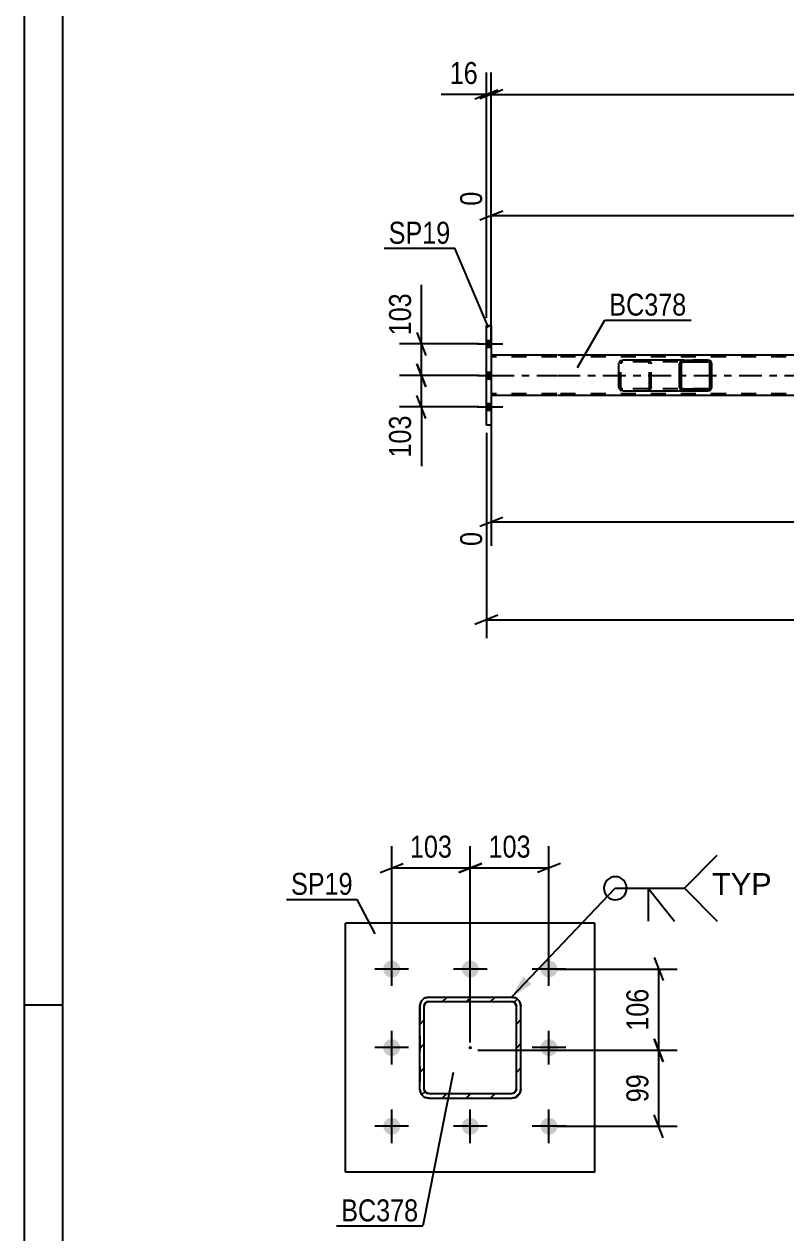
# Model space of a CAD drawing. Header units: millimetres. Extents: x 0 to 841, y 0 to 594.
# Drawn here: x 0 to 99.3, y 119.3 to 276.9 of the extents above; entities that cross this region are included whole.
import ezdxf

# ---------------------------------------------------------------- set-up
doc = ezdxf.new("R2010")
doc.units = ezdxf.units.MM
doc.linetypes.add('DXK_LINE_DOT2', pattern=[3.9198, 1.9599, -1.9599])
doc.linetypes.add('DXK_LINE_DOT3', pattern=[5.9187, 2.979, -0.9799, 0.9799, -0.9799])
doc.styles.add('Arial', font='ARIAL.TTF', dxfattribs={"height": 0.2})
doc.styles.add('Arial Narrow', font='ARIALN.TTF', dxfattribs={"height": 0.2})

# ---------------------------------------------------------------- blocks, each defined once
blk = doc.blocks.new('Unknown-122573578-1135 - 10973')
at = {"color": 5, "linetype": 'Continuous'}
for p, q in [((0, 594), (0, 0)), ((5, 589), (5, 5)), ((5, 149), (0, 149))]:
    blk.add_line(p, q, dxfattribs=at)
blk = doc.blocks.new('Part-122573578-5045 - 4939')
at = {"color": 2, "linetype": 'Continuous'}
for p, q in [((60.25, 237.6), (60.89, 237.6)), ((60.25, 224.6), (60.25, 237.6)), ((60.89, 237.6), (60.89, 224.6)), ((60.89, 224.6), (60.25, 224.6))]:
    blk.add_line(p, q, dxfattribs=at)
blk = doc.blocks.new('Part-122573578-5048 - 4939')
at = {"linetype": 'Continuous'}
h = blk.add_hatch(dxfattribs=at)
h.set_pattern_fill('', scale=0.7, style=0, pattern_type=0)
h.set_pattern_definition([(45, (89.602, 232.8012), (-1.57154, 1.57154), [])])
h.paths.add_polyline_path([(89.64, 232.62), (89.6, 232.8), (89.49, 232.96), (89.33, 233.06), (89.13, 233.1), (85.92, 233.1), (85.72, 233.06), (85.56, 232.96), (85.45, 232.8), (85.41, 232.62), (85.41, 229.58), (85.45, 229.39), (85.56, 229.24), (85.72, 229.13), (85.92, 229.1), (89.13, 229.1), (89.33, 229.13), (89.49, 229.24), (89.6, 229.39), (89.64, 229.58)])
h.paths.add_polyline_path([(89.37, 229.49), (89.31, 229.41), (89.23, 229.36), (89.13, 229.34), (85.92, 229.34), (85.82, 229.36), (85.74, 229.41), (85.68, 229.49), (85.66, 229.58), (85.66, 232.62), (85.68, 232.71), (85.74, 232.79), (85.82, 232.84), (85.92, 232.86), (89.13, 232.86), (89.23, 232.84), (89.31, 232.79), (89.37, 232.71), (89.39, 232.62), (89.39, 229.58)])
at = {"color": 2, "linetype": 'Continuous'}
for p, q in [((77.51, 232.62), (77.55, 232.8)), ((77.51, 229.58), (77.51, 232.62)), ((77.83, 233.06), (78.02, 233.1)), ((85.92, 233.1), (78.02, 233.1)), ((85.45, 232.8), (85.41, 232.62)), ((85.41, 229.58), (85.41, 232.62)), ((85.66, 232.62), (85.68, 232.71)), ((85.66, 229.58), (85.66, 232.62)), ((85.68, 232.71), (85.74, 232.79)), ((85.92, 233.1), (85.72, 233.06)), ((85.74, 232.79), (85.82, 232.84)), ((85.82, 232.84), (85.92, 232.86)), ((85.92, 233.1), (89.13, 233.1)), ((85.92, 232.86), (89.13, 232.86)), ((89.33, 233.06), (89.13, 233.1)), ((89.13, 232.86), (89.23, 232.84)), ((89.23, 232.84), (89.31, 232.79)), ((89.31, 232.79), (89.37, 232.71)), ((89.37, 232.71), (89.39, 232.62)), ((89.39, 229.58), (89.39, 232.62)), ((89.64, 232.62), (89.6, 232.8)), ((89.64, 229.58), (89.64, 232.62)), ((77.55, 229.39), (77.51, 229.58)), ((78.02, 229.1), (77.83, 229.13)), ((78.02, 229.1), (85.92, 229.1)), ((85.41, 229.58), (85.45, 229.39)), ((85.68, 229.49), (85.66, 229.58)), ((85.74, 229.41), (85.68, 229.49)), ((85.72, 229.13), (85.92, 229.1)), ((85.82, 229.36), (85.74, 229.41)), ((85.92, 229.34), (85.82, 229.36)), ((85.92, 229.34), (89.13, 229.34)), ((85.92, 229.1), (89.13, 229.1)), ((89.23, 229.36), (89.13, 229.34)), ((89.13, 229.1), (89.33, 229.13)), ((89.31, 229.41), (89.23, 229.36)), ((89.37, 229.49), (89.31, 229.41)), ((89.39, 229.58), (89.37, 229.49)), ((89.6, 229.39), (89.64, 229.58))]:
    blk.add_line(p, q, dxfattribs=at)
at = {"color": 7, "linetype": 'DXK_LINE_DOT2'}
for p, q in [((77.79, 232.71), (77.77, 232.62)), ((77.77, 229.58), (77.77, 232.62)), ((77.84, 232.79), (77.79, 232.71)), ((77.92, 232.84), (77.84, 232.79)), ((78.02, 232.86), (77.92, 232.84)), ((89.13, 232.86), (78.02, 232.86)), ((81.24, 233.1), (81.43, 233.06)), ((81.33, 232.84), (81.24, 232.86)), ((81.42, 232.79), (81.33, 232.84)), ((81.47, 232.71), (81.42, 232.79)), ((81.49, 232.62), (81.47, 232.71)), ((81.49, 229.58), (81.49, 232.62)), ((81.7, 232.8), (81.74, 232.62)), ((81.74, 229.58), (81.74, 232.62)), ((89.13, 233.1), (85.92, 233.1)), ((77.77, 229.58), (77.79, 229.49)), ((77.79, 229.49), (77.84, 229.41)), ((77.84, 229.41), (77.92, 229.36)), ((77.92, 229.36), (78.02, 229.34)), ((89.13, 229.34), (78.02, 229.34)), ((81.24, 229.34), (81.33, 229.36)), ((81.43, 229.13), (81.24, 229.1)), ((81.33, 229.36), (81.42, 229.41)), ((81.42, 229.41), (81.47, 229.49)), ((81.47, 229.49), (81.49, 229.58)), ((81.74, 229.58), (81.7, 229.39)), ((85.92, 229.1), (89.13, 229.1))]:
    blk.add_line(p, q, dxfattribs=at)
at = {"color": 2, "linetype": 'Continuous'}
for centre, start, end in [((78, 232.6), 110.9282, 155.8647), ((85.9, 232.6), 110.9282, 155.8647), ((89.15, 232.6), 24.1353, 69.0718), ((78, 229.6), 204.1353, 249.0718), ((85.9, 229.6), 204.1353, 249.0718), ((89.15, 229.6), 290.9282, 335.8647)]:
    blk.add_arc(centre, 0.495, start, end, dxfattribs=at)
at = {"color": 7, "linetype": 'DXK_LINE_DOT2'}
for centre, start, end in [((81.25, 232.6), 24.1353, 69.0718), ((81.25, 229.6), 290.9282, 335.8647)]:
    blk.add_arc(centre, 0.495, start, end, dxfattribs=at)
blk = doc.blocks.new('Part-122573578-5116 - 4939')
at = {"color": 2, "linetype": 'Continuous'}
for p, q in [((69.41, 233.74), (60.89, 233.74)), ((160.22, 233.74), (69.51, 233.74)), ((69.41, 228.46), (60.89, 228.46)), ((160.22, 228.46), (69.51, 228.46))]:
    blk.add_line(p, q, dxfattribs=at)
at = {"color": 7, "linetype": 'DXK_LINE_DOT2'}
for p, q in [((60.89, 233.74), (60.89, 228.46)), ((69.41, 233.5), (60.89, 233.5)), ((722.57, 233.5), (69.51, 233.5)), ((69.41, 228.7), (60.89, 228.7)), ((722.57, 228.7), (69.51, 228.7))]:
    blk.add_line(p, q, dxfattribs=at)
at = {"color": 7, "linetype": 'DXK_LINE_DOT3'}
for p, q in [((60.89, 231.1), (69.41, 231.1)), ((69.51, 231.1), (722.57, 231.1))]:
    blk.add_line(p, q, dxfattribs=at)
blk = doc.blocks.new('Bolt-122573578-5166 - 4939')
at = {"linetype": 'Continuous'}
for points in [[(60.89, 234.76), (60.89, 235.64), (60.25, 235.64), (60.25, 234.76)], [(60.89, 234.76), (60.89, 235.64), (60.25, 235.64), (60.25, 234.76)], [(60.89, 234.76), (60.89, 235.64), (60.25, 235.64), (60.25, 234.76)], [(60.89, 230.66), (60.89, 231.54), (60.25, 231.54), (60.25, 230.66)], [(60.89, 230.66), (60.89, 231.54), (60.25, 231.54), (60.25, 230.66)], [(60.89, 226.56), (60.89, 227.44), (60.25, 227.44), (60.25, 226.56)], [(60.89, 226.56), (60.89, 227.44), (60.25, 227.44), (60.25, 226.56)], [(60.89, 226.56), (60.89, 227.44), (60.25, 227.44), (60.25, 226.56)]]:
    blk.add_hatch(color=1, dxfattribs=at).paths.add_polyline_path(points)
at = {"color": 1, "linetype": 'Continuous'}
for p, q in [((59.09, 235.2), (62.41, 235.2)), ((59.09, 235.2), (62.41, 235.2)), ((59.09, 235.2), (62.41, 235.2)), ((60.25, 235.64), (60.89, 235.64)), ((60.25, 235.64), (60.89, 235.64)), ((60.25, 235.64), (60.89, 235.64)), ((60.25, 234.76), (60.89, 234.76)), ((60.25, 234.76), (60.89, 234.76)), ((60.25, 234.76), (60.89, 234.76)), ((59.09, 231.1), (62.41, 231.1)), ((59.09, 231.1), (62.41, 231.1)), ((60.25, 231.54), (60.89, 231.54)), ((60.25, 231.54), (60.89, 231.54)), ((60.25, 230.66), (60.89, 230.66)), ((60.25, 230.66), (60.89, 230.66)), ((59.09, 227), (62.41, 227)), ((59.09, 227), (62.41, 227)), ((59.09, 227), (62.41, 227)), ((60.25, 227.44), (60.89, 227.44)), ((60.25, 227.44), (60.89, 227.44)), ((60.25, 227.44), (60.89, 227.44)), ((60.25, 226.56), (60.89, 226.56)), ((60.25, 226.56), (60.89, 226.56)), ((60.25, 226.56), (60.89, 226.56))]:
    blk.add_line(p, q, dxfattribs=at)
blk = doc.blocks.new('Bolt-122573578-6295 - 6261')
at = {"linetype": 'Continuous'}
for points in [[(47.9, 152.59, -1), (47.9, 154.79, -1)], [(58.15, 152.59, -1), (58.15, 154.79, -1)], [(68.4, 152.59, -1), (68.4, 154.79, -1)], [(47.9, 142.34, -1), (47.9, 144.54, -1)], [(68.4, 142.34, -1), (68.4, 144.54, -1)], [(47.9, 132.09, -1), (47.9, 134.29, -1)], [(58.15, 132.09, -1), (58.15, 134.29, -1)], [(68.4, 132.09, -1), (68.4, 134.29, -1)]]:
    blk.add_hatch(color=1, dxfattribs=at).paths.add_polyline_path(points)
at = {"color": 1, "linetype": 'Continuous'}
for p, q in [((47.9, 151.49), (47.9, 155.89)), ((58.15, 151.49), (58.15, 155.89)), ((68.4, 151.49), (68.4, 155.89)), ((50.1, 153.69), (45.7, 153.69)), ((60.35, 153.69), (55.95, 153.69)), ((70.6, 153.69), (66.2, 153.69)), ((47.9, 141.24), (47.9, 145.64)), ((68.4, 141.24), (68.4, 145.64)), ((50.1, 143.44), (45.7, 143.44)), ((70.6, 143.44), (66.2, 143.44)), ((47.9, 130.99), (47.9, 135.39)), ((58.15, 130.99), (58.15, 135.39)), ((68.4, 130.99), (68.4, 135.39)), ((50.1, 133.19), (45.7, 133.19)), ((60.35, 133.19), (55.95, 133.19)), ((70.6, 133.19), (66.2, 133.19))]:
    blk.add_line(p, q, dxfattribs=at)
blk = doc.blocks.new('Part-122573578-6307 - 6261')
at = {"color": 2, "linetype": 'Continuous'}
for p, q in [((74.4, 159.69), (41.9, 159.69)), ((41.9, 127.19), (41.9, 159.69)), ((74.4, 127.19), (74.4, 159.69)), ((74.4, 127.19), (41.9, 127.19))]:
    blk.add_line(p, q, dxfattribs=at)
blk = doc.blocks.new('Part-122573578-6369 - 6261')
at = {"linetype": 'Continuous'}
h = blk.add_hatch(dxfattribs=at)
h.set_pattern_fill('', scale=0.7, style=0, pattern_type=0)
h.set_pattern_definition([(45, (64.0091, 136.934), (-1.57154, 1.57154), [])])
h.paths.add_polyline_path([(63.55, 136.84), (64.01, 136.93), (64.4, 137.19), (64.66, 137.58), (64.75, 138.04), (64.75, 148.84), (64.66, 149.3), (64.4, 149.69), (64.01, 149.95), (63.55, 150.04), (52.75, 150.04), (52.29, 149.95), (51.9, 149.69), (51.64, 149.3), (51.55, 148.84), (51.55, 138.04), (51.64, 137.58), (51.9, 137.19), (52.29, 136.93), (52.75, 136.84)])
h.paths.add_polyline_path([(52.75, 137.44), (52.52, 137.49), (52.33, 137.62), (52.2, 137.81), (52.15, 138.04), (52.15, 148.84), (52.2, 149.07), (52.33, 149.27), (52.52, 149.4), (52.75, 149.44), (63.55, 149.44), (63.78, 149.4), (63.97, 149.27), (64.1, 149.07), (64.15, 148.84), (64.15, 138.04), (64.1, 137.81), (63.97, 137.62), (63.78, 137.49), (63.55, 137.44)])
blk.add_hatch(color=30, dxfattribs=at).paths.add_polyline_path([(58.15, 143.34, -1), (58.15, 143.54, -1)])
at = {"color": 7, "linetype": 'DXK_LINE_DOT2'}
for p, q in [((52.29, 149.95), (52.75, 150.04)), ((52.75, 150.04), (63.55, 150.04)), ((63.55, 150.04), (64.01, 149.95)), ((51.55, 148.84), (51.64, 149.3)), ((51.55, 148.84), (51.55, 138.04)), ((52.2, 149.07), (52.15, 148.84)), ((52.15, 138.04), (52.15, 148.84)), ((52.33, 149.27), (52.2, 149.07)), ((52.52, 149.4), (52.33, 149.27)), ((52.75, 149.44), (52.52, 149.4)), ((52.75, 149.44), (63.55, 149.44)), ((63.78, 149.4), (63.55, 149.44)), ((63.97, 149.27), (63.78, 149.4)), ((64.1, 149.07), (63.97, 149.27)), ((64.15, 148.84), (64.1, 149.07)), ((64.15, 138.04), (64.15, 148.84)), ((64.66, 149.3), (64.75, 148.84)), ((64.75, 138.04), (64.75, 148.84)), ((51.64, 137.58), (51.55, 138.04)), ((52.15, 138.04), (52.2, 137.81)), ((52.2, 137.81), (52.33, 137.62)), ((52.33, 137.62), (52.52, 137.49)), ((52.52, 137.49), (52.75, 137.44)), ((52.75, 137.44), (63.55, 137.44)), ((63.55, 137.44), (63.78, 137.49)), ((63.78, 137.49), (63.97, 137.62)), ((63.97, 137.62), (64.1, 137.81)), ((64.1, 137.81), (64.15, 138.04)), ((64.75, 138.04), (64.66, 137.58)), ((52.75, 136.84), (52.29, 136.93)), ((52.75, 136.84), (63.55, 136.84)), ((64.01, 136.93), (63.55, 136.84))]:
    blk.add_line(p, q, dxfattribs=at)
at = {"color": 2, "linetype": 'Continuous'}
for p, q in [((52.75, 150.04), (52.29, 149.95)), ((52.75, 150.04), (52.75, 150.04)), ((52.75, 150.04), (63.55, 150.04)), ((63.55, 150.04), (63.55, 150.04)), ((64.01, 149.95), (63.55, 150.04)), ((51.64, 149.3), (51.55, 148.84)), ((51.55, 148.84), (51.55, 148.84)), ((51.55, 138.04), (51.55, 148.84)), ((52.15, 148.84), (52.2, 149.07)), ((52.15, 148.84), (52.15, 148.84)), ((52.15, 138.04), (52.15, 148.84)), ((52.2, 149.07), (52.33, 149.27)), ((52.33, 149.27), (52.52, 149.4)), ((52.52, 149.4), (52.75, 149.44)), ((52.75, 149.44), (52.75, 149.44)), ((52.75, 149.44), (63.55, 149.44)), ((63.55, 149.44), (63.55, 149.44)), ((63.55, 149.44), (63.78, 149.4)), ((63.78, 149.4), (63.97, 149.27)), ((63.97, 149.27), (64.1, 149.07)), ((64.1, 149.07), (64.15, 148.84)), ((64.15, 148.84), (64.15, 148.84)), ((64.15, 138.04), (64.15, 148.84)), ((64.75, 148.84), (64.66, 149.3)), ((64.75, 148.84), (64.75, 148.84)), ((64.75, 138.04), (64.75, 148.84)), ((51.55, 138.04), (51.55, 138.04)), ((51.55, 138.04), (51.64, 137.58)), ((52.15, 138.04), (52.15, 138.04)), ((52.2, 137.81), (52.15, 138.04)), ((52.33, 137.62), (52.2, 137.81)), ((52.52, 137.49), (52.33, 137.62)), ((52.75, 137.44), (52.52, 137.49)), ((52.75, 137.44), (52.75, 137.44)), ((52.75, 137.44), (63.55, 137.44)), ((63.78, 137.49), (63.55, 137.44)), ((63.55, 137.44), (63.55, 137.44)), ((63.97, 137.62), (63.78, 137.49)), ((64.1, 137.81), (63.97, 137.62)), ((64.15, 138.04), (64.1, 137.81)), ((64.15, 138.04), (64.15, 138.04)), ((64.66, 137.58), (64.75, 138.04)), ((64.75, 138.04), (64.75, 138.04)), ((52.29, 136.93), (52.75, 136.84)), ((52.75, 136.84), (52.75, 136.84)), ((52.75, 136.84), (63.55, 136.84)), ((63.55, 136.84), (64.01, 136.93)), ((63.55, 136.84), (63.55, 136.84))]:
    blk.add_line(p, q, dxfattribs=at)
at = {"color": 7, "linetype": 'DXK_LINE_DOT3'}
blk.add_line((58.15, 143.44), (58.15, 143.44), dxfattribs=at)
at = {"color": 30, "linetype": 'DXK_LINE_DOT3'}
blk.add_line((58.15, 143.44), (58.15, 143.44), dxfattribs=at)
at = {"color": 30, "linetype": 'Continuous'}
blk.add_circle((58.15, 143.44), 0.1, dxfattribs=at)
at = {"color": 7, "linetype": 'DXK_LINE_DOT2'}
for centre, start, end in [((52.75, 148.84), 112.5, 157.5), ((63.55, 148.84), 22.5, 67.5), ((52.75, 138.04), 202.5, 247.5), ((63.55, 138.04), 292.5, 337.5)]:
    blk.add_arc(centre, 1.2, start, end, dxfattribs=at)
at = {"color": 2, "linetype": 'Continuous'}
for centre, start, end in [((52.75, 148.84), 112.5, 157.5), ((63.55, 148.84), 22.5, 67.5), ((52.75, 138.04), 202.5, 247.5), ((63.55, 138.04), 292.5, 337.5)]:
    blk.add_arc(centre, 1.2, start, end, dxfattribs=at)
blk = doc.blocks.new('StraightDimension-122573578-5269 - 4939')
at = {"color": 7, "linetype": 'Continuous'}
for p, q in [((60.89, 227.46), (60.89, 208.86)), ((161.02, 219.06), (161.02, 203.38)), ((62.39, 212.59), (59.39, 211.39)), ((60.89, 211.99), (161.02, 211.99)), ((159.52, 211.39), (162.52, 212.59))]:
    blk.add_line(p, q, dxfattribs=at)
at = {"color": 0}
blk.add_wipeout([(115.21, 212.74), (115.21, 216.94), (106.7, 216.94), (106.7, 212.74)], dxfattribs=at)
at = {"color": 0, "linetype": 'Continuous'}
for points in [[(60.29, 211.29), (56.09, 211.29), (56.09, 208.26), (60.29, 208.26)], [(160.42, 211.29), (156.22, 211.29), (156.22, 202.78), (160.42, 202.78)]]:
    blk.add_wipeout(points, dxfattribs=at)
at = {"color": 3, "style": 'Arial Narrow'}
blk.add_text('4078', height=2.863, dxfattribs=at).set_placement((107.3, 213.34))
at = {"color": 3, "linetype": 'Continuous', "style": 'Arial Narrow'}
for s, height, p in [('0', 2.86, (59.69, 208.86)), ('4078', 2.863, (159.82, 203.38))]:
    blk.add_text(s, height=height, rotation=90.0002, dxfattribs=at).set_placement(p)
blk = doc.blocks.new('StraightDimension-122573578-5286 - 4939')
at = {"color": 7, "linetype": 'Continuous'}
for p, q in [((60.25, 223.6), (60.25, 196.82)), ((61.75, 199.82), (58.75, 198.62)), ((60.25, 199.22), (731.83, 199.22))]:
    blk.add_line(p, q, dxfattribs=at)
blk = doc.blocks.new('StraightDimension-122573578-5297 - 4939')
at = {"color": 7, "linetype": 'Continuous'}
for p, q in [((161.02, 242.42), (161.02, 260.55)), ((60.89, 234.74), (60.89, 255.06)), ((62.39, 252.53), (59.39, 251.33)), ((159.52, 251.33), (162.52, 252.53)), ((60.89, 251.93), (161.02, 251.93))]:
    blk.add_line(p, q, dxfattribs=at)
at = {"color": 0, "linetype": 'Continuous'}
for points in [[(160.42, 261.15), (156.22, 261.15), (156.22, 252.63), (160.42, 252.63)], [(60.29, 255.66), (56.09, 255.66), (56.09, 252.63), (60.29, 252.63)]]:
    blk.add_wipeout(points, dxfattribs=at)
at = {"color": 0}
blk.add_wipeout([(115.21, 252.68), (115.21, 256.88), (106.7, 256.88), (106.7, 252.68)], dxfattribs=at)
at = {"color": 3, "linetype": 'Continuous', "style": 'Arial Narrow'}
for s, height, p in [('4078', 2.863, (159.82, 253.23)), ('0', 2.86, (59.69, 253.23))]:
    blk.add_text(s, height=height, rotation=90.0002, dxfattribs=at).set_placement(p)
at = {"color": 3, "style": 'Arial Narrow'}
blk.add_text('4078', height=2.863, dxfattribs=at).set_placement((107.3, 253.28))
blk = doc.blocks.new('StraightDimension-122573578-9134 - 4939')
at = {"color": 7, "linetype": 'Continuous'}
for p, q in [((60.25, 238.6), (60.25, 270.6)), ((60.89, 236.67), (60.89, 270.6)), ((58.75, 267.15), (61.75, 268.35)), ((62.39, 268.35), (59.39, 267.15)), ((60.25, 267.75), (60.89, 267.75))]:
    blk.add_line(p, q, dxfattribs=at)
at = {"color": 0}
blk.add_wipeout([(59.73, 268.5), (59.73, 272.7), (54.87, 272.7), (54.87, 268.5)], dxfattribs=at)
at = {"color": 7, "linetype": 'Continuous'}
blk.add_line((60.25, 267.75), (54.35, 267.75), dxfattribs=at)
blk.add_line((60.25, 267.75), (54.35, 267.75), dxfattribs=at)
at = {"color": 3, "style": 'Arial Narrow'}
blk.add_text('16', height=2.863, dxfattribs=at).set_placement((55.47, 269.1))
blk = doc.blocks.new('StraightDimension-122573578-5319 - 4939')
at = {"color": 7, "linetype": 'Continuous'}
for p, q in [((51.17, 232.6), (52.37, 229.6)), ((59.25, 231.1), (48.92, 231.1)), ((51.77, 227), (51.77, 231.1)), ((59.25, 227), (48.92, 227)), ((52.37, 225.5), (51.17, 228.5))]:
    blk.add_line(p, q, dxfattribs=at)
at = {"color": 0}
blk.add_wipeout([(51.02, 226.47), (46.82, 226.47), (46.82, 219.79), (51.02, 219.79)], dxfattribs=at)
at = {"color": 7, "linetype": 'Continuous'}
blk.add_line((51.77, 227), (51.77, 219.26), dxfattribs=at)
blk.add_line((51.77, 227), (51.77, 219.26), dxfattribs=at)
at = {"color": 3, "style": 'Arial Narrow'}
blk.add_text('103', height=2.863, rotation=90.0002, dxfattribs=at).set_placement((50.42, 220.39))
blk = doc.blocks.new('StraightDimension-122573578-5327 - 4939')
at = {"color": 7, "linetype": 'Continuous'}
for p, q in [((51.17, 236.7), (52.37, 233.7)), ((59.25, 235.2), (48.92, 235.2)), ((51.77, 231.1), (51.77, 235.2)), ((52.37, 229.6), (51.17, 232.6)), ((59.25, 231.1), (48.92, 231.1))]:
    blk.add_line(p, q, dxfattribs=at)
at = {"color": 0}
blk.add_wipeout([(51.02, 242.41), (46.82, 242.41), (46.82, 235.72), (51.02, 235.72)], dxfattribs=at)
at = {"color": 7, "linetype": 'Continuous'}
blk.add_line((51.77, 235.2), (51.77, 242.93), dxfattribs=at)
blk.add_line((51.77, 235.2), (51.77, 242.93), dxfattribs=at)
at = {"color": 3, "style": 'Arial Narrow'}
blk.add_text('103', height=2.863, rotation=90.0002, dxfattribs=at).set_placement((50.42, 236.32))
blk = doc.blocks.new('StraightDimension-122573578-9133 - 4939')
at = {"color": 7, "linetype": 'Continuous'}
for p, q in [((60.89, 236.67), (60.89, 270.6)), ((62.39, 268.35), (59.39, 267.15)), ((60.89, 267.75), (731.19, 267.75))]:
    blk.add_line(p, q, dxfattribs=at)
blk = doc.blocks.new('StraightDimension-122573578-6439 - 6261')
at = {"color": 7, "linetype": 'Continuous'}
for p, q in [((82.11, 155.19), (83.31, 152.19)), ((69.4, 153.69), (85.11, 153.69)), ((82.71, 143.1), (82.71, 153.69)), ((83.31, 141.6), (82.11, 144.6)), ((59.15, 143.1), (85.11, 143.1))]:
    blk.add_line(p, q, dxfattribs=at)
at = {"color": 0}
blk.add_wipeout([(81.96, 151.74), (77.76, 151.74), (77.76, 145.05), (81.96, 145.05)], dxfattribs=at)
at = {"color": 3, "style": 'Arial Narrow'}
blk.add_text('106', height=2.863, rotation=90.0002, dxfattribs=at).set_placement((81.36, 145.65))
blk = doc.blocks.new('StraightDimension-122573578-6452 - 6261')
at = {"color": 7, "linetype": 'Continuous'}
for p, q in [((47.9, 154.69), (47.9, 169.72)), ((58.15, 144.1), (58.15, 169.72)), ((46.4, 166.27), (49.4, 167.47)), ((59.65, 167.47), (56.65, 166.27)), ((47.9, 166.87), (58.15, 166.87))]:
    blk.add_line(p, q, dxfattribs=at)
at = {"color": 0}
blk.add_wipeout([(56.37, 167.62), (56.37, 171.82), (49.68, 171.82), (49.68, 167.62)], dxfattribs=at)
at = {"color": 3, "style": 'Arial Narrow'}
blk.add_text('103', height=2.863, dxfattribs=at).set_placement((50.28, 168.22))
blk = doc.blocks.new('StraightDimension-122573578-6427 - 6261')
at = {"color": 7, "linetype": 'Continuous'}
for p, q in [((82.11, 144.6), (83.31, 141.6)), ((59.15, 143.1), (85.11, 143.1)), ((82.71, 133.19), (82.71, 143.1)), ((83.31, 131.69), (82.11, 134.69)), ((69.4, 133.19), (85.11, 133.19))]:
    blk.add_line(p, q, dxfattribs=at)
at = {"color": 0}
blk.add_wipeout([(81.96, 140.57), (77.76, 140.57), (77.76, 135.72), (81.96, 135.72)], dxfattribs=at)
at = {"color": 3, "style": 'Arial Narrow'}
blk.add_text('99', height=2.863, rotation=90.0002, dxfattribs=at).set_placement((81.36, 136.32))
blk = doc.blocks.new('StraightDimension-122573578-6464 - 6261')
at = {"color": 7, "linetype": 'Continuous'}
for p, q in [((58.15, 144.1), (58.15, 169.72)), ((68.4, 154.69), (68.4, 169.72)), ((56.65, 166.27), (59.65, 167.47)), ((69.9, 167.47), (66.9, 166.27)), ((58.15, 166.87), (68.4, 166.87))]:
    blk.add_line(p, q, dxfattribs=at)
at = {"color": 0}
blk.add_wipeout([(66.62, 167.62), (66.62, 171.82), (59.93, 171.82), (59.93, 167.62)], dxfattribs=at)
at = {"color": 3, "style": 'Arial Narrow'}
blk.add_text('103', height=2.863, dxfattribs=at).set_placement((60.53, 168.22))
blk = doc.blocks.new('Mark-122573578-5041 - 4939')
at = {"color": 0}
blk.add_wipeout([(55.55, 248.27), (55.55, 251.27), (47.51, 251.27), (47.51, 248.27)], dxfattribs=at)
blk.add_wipeout([(55.55, 248.27), (55.55, 251.27), (47.51, 251.27), (47.51, 248.27)], dxfattribs=at)
at = {"color": 30, "linetype": 'Continuous'}
for p in [(46.91, 247.67), (60.54, 237.33)]:
    blk.add_line(p, (56.15, 247.67), dxfattribs=at)
at = {"color": 3, "style": 'Arial Narrow'}
blk.add_text('SP19', height=2.863, dxfattribs=at).set_placement((47.51, 248.27))
blk = doc.blocks.new('Mark-122573578-5112 - 4939')
at = {"color": 0}
blk.add_wipeout([(86.32, 238.9), (86.32, 241.9), (76.27, 241.9), (76.27, 238.9)], dxfattribs=at)
blk.add_wipeout([(86.32, 238.9), (86.32, 241.9), (76.27, 241.9), (76.27, 238.9)], dxfattribs=at)
at = {"color": 30, "linetype": 'Continuous'}
for p, q in [((72.13, 232.15), (75.67, 238.3)), ((75.67, 238.3), (86.92, 238.3))]:
    blk.add_line(p, q, dxfattribs=at)
at = {"color": 3, "style": 'Arial Narrow'}
blk.add_text('BC378', height=2.863, dxfattribs=at).set_placement((76.27, 238.9))
blk = doc.blocks.new('Mark-122573578-6365 - 6261')
at = {"color": 0}
blk.add_wipeout([(51.37, 120.79), (51.37, 123.79), (41.32, 123.79), (41.32, 120.79)], dxfattribs=at)
blk.add_wipeout([(51.37, 120.79), (51.37, 123.79), (41.32, 123.79), (41.32, 120.79)], dxfattribs=at)
at = {"color": 30, "linetype": 'Continuous'}
for p in [(55.92, 140.22), (40.72, 120.19)]:
    blk.add_line(p, (51.97, 120.19), dxfattribs=at)
at = {"color": 3, "style": 'Arial Narrow'}
blk.add_text('BC378', height=2.863, dxfattribs=at).set_placement((41.32, 120.79))
blk = doc.blocks.new('Mark-122573578-6303 - 6261')
at = {"color": 0}
blk.add_wipeout([(42.82, 163.37), (42.82, 166.37), (34.78, 166.37), (34.78, 163.37)], dxfattribs=at)
blk.add_wipeout([(42.82, 163.37), (42.82, 166.37), (34.78, 166.37), (34.78, 163.37)], dxfattribs=at)
at = {"color": 30, "linetype": 'Continuous'}
for p in [(34.18, 162.77), (45.73, 158.3)]:
    blk.add_line(p, (43.42, 162.77), dxfattribs=at)
at = {"color": 3, "style": 'Arial Narrow'}
blk.add_text('SP19', height=2.863, dxfattribs=at).set_placement((34.78, 163.37))
blk = doc.blocks.new('WeldMark-122573578-6476 - 6261')
at = {"linetype": 'Continuous'}
blk.add_hatch(color=30, dxfattribs=at).paths.add_polyline_path([(66.16, 151.7), (63.55, 150.05), (65.07, 152.74)])
at = {"color": 30, "linetype": 'Continuous'}
for p, q in [((63.55, 150.05), (77.05, 164.23)), ((77.05, 164.23), (86.05, 164.23))]:
    blk.add_line(p, q, dxfattribs=at)
at = {"color": 3, "linetype": 'Continuous'}
for q in [(84.77, 159.95), (81.34, 159.95)]:
    blk.add_line((81.34, 164.23), q, dxfattribs=at)
for start, end in [(90, 270), (270, 90)]:
    blk.add_arc((77.05, 164.23), 1.5, start, end, dxfattribs=at)
at = {"color": 0, "linetype": 'Continuous'}
blk.add_wipeout([(97.43, 163.33), (97.43, 166.33), (89.65, 166.33), (89.65, 163.33)], dxfattribs=at)
blk.add_wipeout([(97.43, 163.33), (97.43, 166.33), (89.65, 166.33), (89.65, 163.33)], dxfattribs=at)
at = {"color": 3, "linetype": 'Continuous'}
for q in [(90.34, 168.52), (90.34, 159.95)]:
    blk.add_line((86.05, 164.23), q, dxfattribs=at)
at = {"color": 3, "linetype": 'Continuous', "style": 'Arial'}
blk.add_text('TYP', height=2.865, dxfattribs=at).set_placement((89.65, 163.33))

msp = doc.modelspace()

# ---------------------------------------------------------------- block references
for name in ['Unknown-122573578-1135 - 10973', 'Part-122573578-5045 - 4939', 'Bolt-122573578-5166 - 4939', 'Part-122573578-5116 - 4939', 'Part-122573578-5048 - 4939', 'Part-122573578-6307 - 6261', 'Bolt-122573578-6295 - 6261', 'Part-122573578-6369 - 6261']:
    msp.add_blockref(name, (0, 0))

# ---------------------------------------------------------------- next in the draw order: block references
for name in ['StraightDimension-122573578-5297 - 4939', 'StraightDimension-122573578-5269 - 4939', 'StraightDimension-122573578-6439 - 6261', 'Mark-122573578-6365 - 6261']:
    msp.add_blockref(name, (0, 0))

# ---------------------------------------------------------------- next in the draw order: block references
for name in ['StraightDimension-122573578-9134 - 4939', 'StraightDimension-122573578-5286 - 4939', 'StraightDimension-122573578-6452 - 6261']:
    msp.add_blockref(name, (0, 0))

# ---------------------------------------------------------------- next in the draw order: block references
for name in ['StraightDimension-122573578-5319 - 4939', 'Mark-122573578-6303 - 6261', 'StraightDimension-122573578-6427 - 6261']:
    msp.add_blockref(name, (0, 0))

# ---------------------------------------------------------------- next in the draw order: block references
for name in ['StraightDimension-122573578-5327 - 4939', 'StraightDimension-122573578-6464 - 6261']:
    msp.add_blockref(name, (0, 0))

# ---------------------------------------------------------------- next in the draw order: block references
for name in ['StraightDimension-122573578-9133 - 4939', 'WeldMark-122573578-6476 - 6261']:
    msp.add_blockref(name, (0, 0))

# ---------------------------------------------------------------- next in the draw order: block references
for name in ['Mark-122573578-5041 - 4939', 'Mark-122573578-5112 - 4939']:
    msp.add_blockref(name, (0, 0))

doc.saveas('drawing.dxf')
